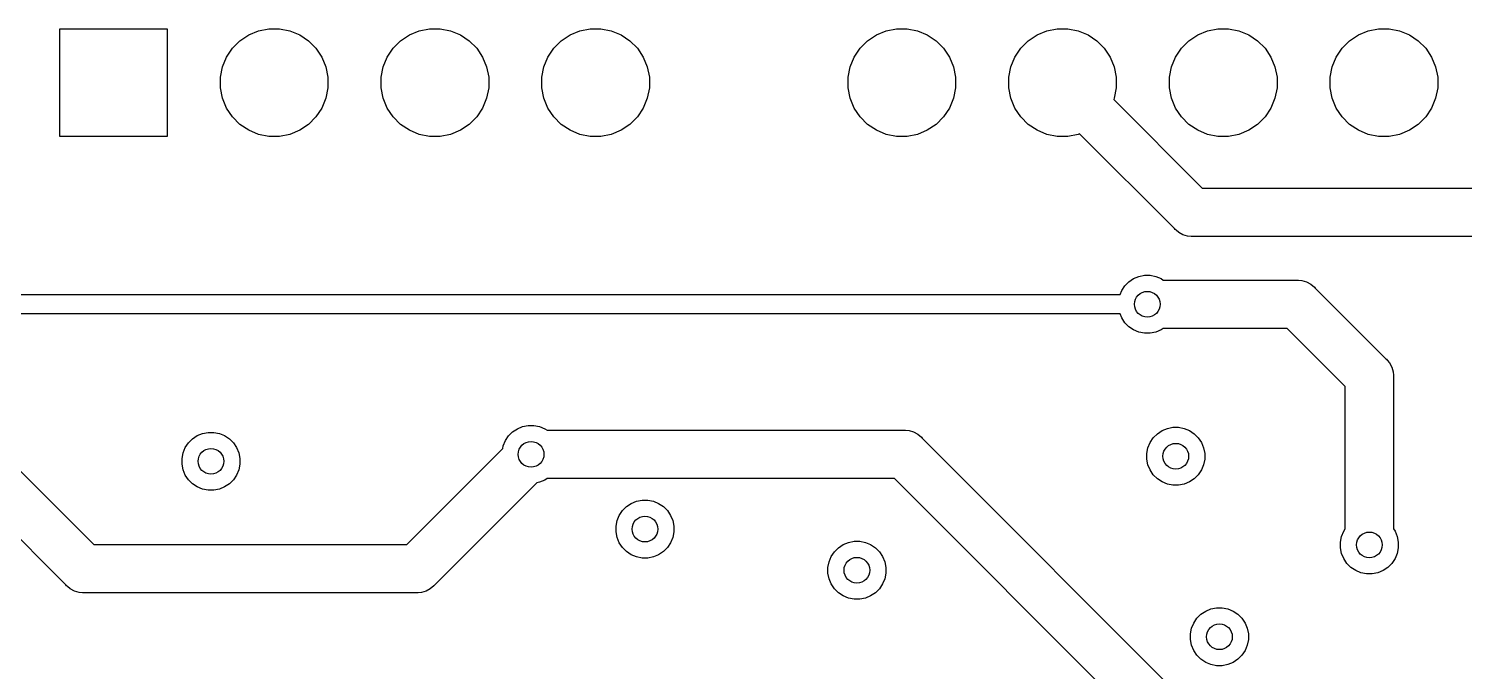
# Model space of a CAD drawing. Extents: x 3.58 to 7.49, y -4.48 to -2.36.
# Drawn here: x 5.611 to 6.504, y -2.836 to -2.437 of the extents above; entities that cross this region are included whole.
import ezdxf

# ---------------------------------------------------------------- set-up
doc = ezdxf.new("R2010")
doc.units = 0
doc.header["$MEASUREMENT"] = 0
doc.layers.add('BLACK', color=7, linetype='CONTINUOUS')

msp = doc.modelspace()

# ---------------------------------------------------------------- linework, layer by layer
at = {"layer": 'BLACK', "linetype": 'CONTINUOUS'}
for p, q in [((5.62992, -2.50394), (5.62992, -2.43701)), ((5.62992, -2.43701), (5.69685, -2.43701)), ((5.69685, -2.43701), (5.69685, -2.50394)), ((5.74753, -2.44082), (5.75362, -2.43829)), ((5.75362, -2.43829), (5.76009, -2.43701)), ((5.76009, -2.43701), (5.76668, -2.43701)), ((5.76668, -2.43701), (5.77315, -2.43829)), ((5.77315, -2.43829), (5.77924, -2.44082)), ((5.84753, -2.44082), (5.85362, -2.43829)), ((5.85362, -2.43829), (5.86009, -2.43701)), ((5.86009, -2.43701), (5.86668, -2.43701)), ((5.86668, -2.43701), (5.87315, -2.43829)), ((5.87315, -2.43829), (5.87924, -2.44082)), ((5.94753, -2.44082), (5.95362, -2.43829)), ((5.95362, -2.43829), (5.96009, -2.43701)), ((5.96009, -2.43701), (5.96668, -2.43701)), ((5.96668, -2.43701), (5.97315, -2.43829)), ((5.97315, -2.43829), (5.97924, -2.44082)), ((6.13809, -2.44082), (6.14418, -2.43829)), ((6.14418, -2.43829), (6.15064, -2.43701)), ((6.15064, -2.43701), (6.15723, -2.43701)), ((6.15723, -2.43701), (6.1637, -2.43829)), ((6.1637, -2.43829), (6.16979, -2.44082)), ((6.23809, -2.44082), (6.24418, -2.43829)), ((6.24418, -2.43829), (6.25064, -2.43701)), ((6.25064, -2.43701), (6.25723, -2.43701)), ((6.25723, -2.43701), (6.2637, -2.43829)), ((6.2637, -2.43829), (6.26979, -2.44082)), ((6.33809, -2.44082), (6.34418, -2.43829)), ((6.34418, -2.43829), (6.35064, -2.43701)), ((6.35064, -2.43701), (6.35723, -2.43701)), ((6.35723, -2.43701), (6.3637, -2.43829)), ((6.3637, -2.43829), (6.36979, -2.44082)), ((6.43809, -2.44082), (6.44418, -2.43829)), ((6.44418, -2.43829), (6.45064, -2.43701)), ((6.45064, -2.43701), (6.45723, -2.43701)), ((6.45723, -2.43701), (6.4637, -2.43829)), ((6.4637, -2.43829), (6.46979, -2.44082)), ((5.73739, -2.44914), (5.74205, -2.44448)), ((5.74205, -2.44448), (5.74753, -2.44082)), ((5.77924, -2.44082), (5.78472, -2.44448)), ((5.78472, -2.44448), (5.78938, -2.44914)), ((5.83739, -2.44914), (5.84205, -2.44448)), ((5.84205, -2.44448), (5.84753, -2.44082)), ((5.87924, -2.44082), (5.88472, -2.44448)), ((5.88472, -2.44448), (5.88938, -2.44914)), ((5.93739, -2.44914), (5.94205, -2.44448)), ((5.94205, -2.44448), (5.94753, -2.44082)), ((5.97924, -2.44082), (5.98472, -2.44448)), ((5.98472, -2.44448), (5.98938, -2.44914)), ((6.12794, -2.44914), (6.1326, -2.44448)), ((6.1326, -2.44448), (6.13809, -2.44082)), ((6.16979, -2.44082), (6.17527, -2.44448)), ((6.17527, -2.44448), (6.17993, -2.44914)), ((6.22794, -2.44914), (6.2326, -2.44448)), ((6.2326, -2.44448), (6.23809, -2.44082)), ((6.26979, -2.44082), (6.27527, -2.44448)), ((6.27527, -2.44448), (6.27993, -2.44914)), ((6.32794, -2.44914), (6.3326, -2.44448)), ((6.3326, -2.44448), (6.33809, -2.44082)), ((6.36979, -2.44082), (6.37527, -2.44448)), ((6.37527, -2.44448), (6.37993, -2.44914)), ((6.42794, -2.44914), (6.4326, -2.44448)), ((6.4326, -2.44448), (6.43809, -2.44082)), ((6.46979, -2.44082), (6.47527, -2.44448)), ((6.47527, -2.44448), (6.47993, -2.44914)), ((5.73121, -2.46071), (5.73373, -2.45462)), ((5.73373, -2.45462), (5.73739, -2.44914)), ((5.78938, -2.44914), (5.79304, -2.45462)), ((5.79304, -2.45462), (5.79556, -2.46071)), ((5.83121, -2.46071), (5.83373, -2.45462)), ((5.83373, -2.45462), (5.83739, -2.44914)), ((5.88938, -2.44914), (5.89304, -2.45462)), ((5.89304, -2.45462), (5.89556, -2.46071)), ((5.93121, -2.46071), (5.93373, -2.45462)), ((5.93373, -2.45462), (5.93739, -2.44914)), ((5.98938, -2.44914), (5.99304, -2.45462)), ((5.99304, -2.45462), (5.99556, -2.46071)), ((6.12176, -2.46071), (6.12428, -2.45462)), ((6.12428, -2.45462), (6.12794, -2.44914)), ((6.17993, -2.44914), (6.18359, -2.45462)), ((6.18359, -2.45462), (6.18612, -2.46071)), ((6.22176, -2.46071), (6.22428, -2.45462)), ((6.22428, -2.45462), (6.22794, -2.44914)), ((6.27993, -2.44914), (6.28359, -2.45462)), ((6.28359, -2.45462), (6.28612, -2.46071)), ((6.32176, -2.46071), (6.32428, -2.45462)), ((6.32428, -2.45462), (6.32794, -2.44914)), ((6.37993, -2.44914), (6.38359, -2.45462)), ((6.38359, -2.45462), (6.38612, -2.46071)), ((6.42176, -2.46071), (6.42428, -2.45462)), ((6.42428, -2.45462), (6.42794, -2.44914)), ((6.47993, -2.44914), (6.48359, -2.45462)), ((6.48359, -2.45462), (6.48612, -2.46071)), ((5.72992, -2.46718), (5.73121, -2.46071)), ((5.79556, -2.46071), (5.79685, -2.46718)), ((5.82992, -2.46718), (5.83121, -2.46071)), ((5.89556, -2.46071), (5.89685, -2.46718)), ((5.92992, -2.46718), (5.93121, -2.46071)), ((5.99556, -2.46071), (5.99685, -2.46718)), ((6.12047, -2.46718), (6.12176, -2.46071)), ((6.18612, -2.46071), (6.1874, -2.46718)), ((6.22047, -2.46718), (6.22176, -2.46071)), ((6.28612, -2.46071), (6.2874, -2.46718)), ((6.32047, -2.46718), (6.32176, -2.46071)), ((6.38612, -2.46071), (6.3874, -2.46718)), ((6.42047, -2.46718), (6.42176, -2.46071)), ((6.48612, -2.46071), (6.4874, -2.46718)), ((5.72992, -2.47377), (5.72992, -2.46718)), ((5.73121, -2.48023), (5.72992, -2.47377)), ((5.79685, -2.47377), (5.79556, -2.48023)), ((5.79685, -2.46718), (5.79685, -2.47377)), ((5.82992, -2.47377), (5.82992, -2.46718)), ((5.83121, -2.48023), (5.82992, -2.47377)), ((5.89685, -2.47377), (5.89556, -2.48023)), ((5.89685, -2.46718), (5.89685, -2.47377)), ((5.92992, -2.47377), (5.92992, -2.46718)), ((5.93121, -2.48023), (5.92992, -2.47377)), ((5.99685, -2.47377), (5.99556, -2.48023)), ((5.99685, -2.46718), (5.99685, -2.47377)), ((6.12047, -2.47377), (6.12047, -2.46718)), ((6.12176, -2.48023), (6.12047, -2.47377)), ((6.1874, -2.47377), (6.18612, -2.48023)), ((6.1874, -2.46718), (6.1874, -2.47377)), ((6.22047, -2.47377), (6.22047, -2.46718)), ((6.22176, -2.48023), (6.22047, -2.47377)), ((6.2874, -2.47377), (6.28612, -2.48023)), ((6.2874, -2.46718), (6.2874, -2.47377)), ((6.32047, -2.47377), (6.32047, -2.46718)), ((6.32176, -2.48023), (6.32047, -2.47377)), ((6.3874, -2.47377), (6.38612, -2.48023)), ((6.3874, -2.46718), (6.3874, -2.47377)), ((6.42047, -2.47377), (6.42047, -2.46718)), ((6.42176, -2.48023), (6.42047, -2.47377)), ((6.4874, -2.47377), (6.48612, -2.48023)), ((6.4874, -2.46718), (6.4874, -2.47377)), ((5.73373, -2.48632), (5.73121, -2.48023)), ((5.79556, -2.48023), (5.79304, -2.48632)), ((5.83373, -2.48632), (5.83121, -2.48023)), ((5.89556, -2.48023), (5.89304, -2.48632)), ((5.93373, -2.48632), (5.93121, -2.48023)), ((5.99556, -2.48023), (5.99304, -2.48632)), ((6.12428, -2.48632), (6.12176, -2.48023)), ((6.18612, -2.48023), (6.18359, -2.48632)), ((6.22428, -2.48632), (6.22176, -2.48023)), ((6.28612, -2.48023), (6.28576, -2.48109)), ((6.28576, -2.48109), (6.34086, -2.53618)), ((6.32428, -2.48632), (6.32176, -2.48023)), ((6.38612, -2.48023), (6.38359, -2.48632)), ((6.42428, -2.48632), (6.42176, -2.48023)), ((6.48612, -2.48023), (6.48359, -2.48632)), ((5.73739, -2.4918), (5.73373, -2.48632)), ((5.74205, -2.49647), (5.73739, -2.4918)), ((5.78938, -2.4918), (5.78472, -2.49647)), ((5.79304, -2.48632), (5.78938, -2.4918)), ((5.83739, -2.4918), (5.83373, -2.48632)), ((5.84205, -2.49647), (5.83739, -2.4918)), ((5.88938, -2.4918), (5.88472, -2.49647)), ((5.89304, -2.48632), (5.88938, -2.4918)), ((5.93739, -2.4918), (5.93373, -2.48632)), ((5.94205, -2.49647), (5.93739, -2.4918)), ((5.98938, -2.4918), (5.98472, -2.49647)), ((5.99304, -2.48632), (5.98938, -2.4918)), ((6.12794, -2.4918), (6.12428, -2.48632)), ((6.1326, -2.49647), (6.12794, -2.4918)), ((6.17993, -2.4918), (6.17527, -2.49647)), ((6.18359, -2.48632), (6.17993, -2.4918)), ((6.22794, -2.4918), (6.22428, -2.48632)), ((6.2326, -2.49647), (6.22794, -2.4918)), ((6.32794, -2.4918), (6.32428, -2.48632)), ((6.3326, -2.49647), (6.32794, -2.4918)), ((6.37993, -2.4918), (6.37527, -2.49647)), ((6.38359, -2.48632), (6.37993, -2.4918)), ((6.42794, -2.4918), (6.42428, -2.48632)), ((6.4326, -2.49647), (6.42794, -2.4918)), ((6.47993, -2.4918), (6.47527, -2.49647)), ((6.48359, -2.48632), (6.47993, -2.4918)), ((5.74753, -2.50013), (5.74205, -2.49647)), ((5.75362, -2.50265), (5.74753, -2.50013)), ((5.77924, -2.50013), (5.77315, -2.50265)), ((5.78472, -2.49647), (5.77924, -2.50013)), ((5.84753, -2.50013), (5.84205, -2.49647)), ((5.85362, -2.50265), (5.84753, -2.50013)), ((5.87924, -2.50013), (5.87315, -2.50265)), ((5.88472, -2.49647), (5.87924, -2.50013)), ((5.94753, -2.50013), (5.94205, -2.49647)), ((5.95362, -2.50265), (5.94753, -2.50013)), ((5.97924, -2.50013), (5.97315, -2.50265)), ((5.98472, -2.49647), (5.97924, -2.50013)), ((6.13809, -2.50013), (6.1326, -2.49647)), ((6.14418, -2.50265), (6.13809, -2.50013)), ((6.16979, -2.50013), (6.1637, -2.50265)), ((6.17527, -2.49647), (6.16979, -2.50013)), ((6.23809, -2.50013), (6.2326, -2.49647)), ((6.24418, -2.50265), (6.23809, -2.50013)), ((6.33809, -2.50013), (6.3326, -2.49647)), ((6.34418, -2.50265), (6.33809, -2.50013)), ((6.36979, -2.50013), (6.3637, -2.50265)), ((6.37527, -2.49647), (6.36979, -2.50013)), ((6.43809, -2.50013), (6.4326, -2.49647)), ((6.44418, -2.50265), (6.43809, -2.50013)), ((6.46979, -2.50013), (6.4637, -2.50265)), ((6.47527, -2.49647), (6.46979, -2.50013)), ((5.69685, -2.50394), (5.62992, -2.50394)), ((5.76009, -2.50394), (5.75362, -2.50265)), ((5.76668, -2.50394), (5.76009, -2.50394)), ((5.77315, -2.50265), (5.76668, -2.50394)), ((5.86009, -2.50394), (5.85362, -2.50265)), ((5.86668, -2.50394), (5.86009, -2.50394)), ((5.87315, -2.50265), (5.86668, -2.50394)), ((5.96009, -2.50394), (5.95362, -2.50265)), ((5.96668, -2.50394), (5.96009, -2.50394)), ((5.97315, -2.50265), (5.96668, -2.50394)), ((6.15064, -2.50394), (6.14418, -2.50265)), ((6.15723, -2.50394), (6.15064, -2.50394)), ((6.1637, -2.50265), (6.15723, -2.50394)), ((6.25064, -2.50394), (6.24418, -2.50265)), ((6.25723, -2.50394), (6.25064, -2.50394)), ((6.2637, -2.50265), (6.25723, -2.50394)), ((6.26455, -2.5023), (6.2637, -2.50265)), ((6.32352, -2.56127), (6.26455, -2.5023)), ((6.35064, -2.50394), (6.34418, -2.50265)), ((6.35723, -2.50394), (6.35064, -2.50394)), ((6.3637, -2.50265), (6.35723, -2.50394)), ((6.45064, -2.50394), (6.44418, -2.50265)), ((6.45723, -2.50394), (6.45064, -2.50394)), ((6.4637, -2.50265), (6.45723, -2.50394)), ((6.34086, -2.53618), (6.98454, -2.53618)), ((6.32399, -2.56184), (6.32352, -2.56127)), ((6.32456, -2.56231), (6.32399, -2.56184)), ((6.32627, -2.56371), (6.32456, -2.56231)), ((6.32888, -2.56511), (6.32627, -2.56371)), ((6.33171, -2.56596), (6.32888, -2.56511)), ((6.33391, -2.56618), (6.33171, -2.56596)), ((6.33465, -2.56625), (6.33391, -2.56618)), ((6.33391, -2.56618), (6.33391, -2.56618)), ((6.33538, -2.56618), (6.33465, -2.56625)), ((6.97906, -2.56618), (6.33538, -2.56618)), ((6.30144, -2.59096), (6.30492, -2.59027)), ((6.30492, -2.59027), (6.30847, -2.59027)), ((6.30847, -2.59027), (6.31194, -2.59096)), ((6.29074, -2.59974), (6.29271, -2.59679)), ((6.29271, -2.59679), (6.29522, -2.59429)), ((6.29522, -2.59429), (6.29817, -2.59232)), ((6.29817, -2.59232), (6.30144, -2.59096)), ((6.31194, -2.59096), (6.31522, -2.59232)), ((6.31522, -2.59232), (6.31664, -2.59327)), ((6.31664, -2.59327), (6.39926, -2.59327)), ((6.39926, -2.59327), (6.4, -2.5932)), ((6.4, -2.5932), (6.40074, -2.59327)), ((6.40074, -2.59327), (6.40074, -2.59327)), ((6.40074, -2.59327), (6.40294, -2.59348)), ((6.40294, -2.59348), (6.40577, -2.59434)), ((6.40577, -2.59434), (6.40837, -2.59574)), ((6.40837, -2.59574), (6.41066, -2.59761)), ((6.41066, -2.59761), (6.41113, -2.59818)), ((6.41113, -2.59818), (6.45497, -2.64202)), ((4.71014, -2.60227), (6.2897, -2.60227)), ((6.2897, -2.60227), (6.29074, -2.59974)), ((6.2897, -2.61427), (4.71233, -2.61427)), ((6.29074, -2.61679), (6.2897, -2.61427)), ((6.29271, -2.61974), (6.29074, -2.61679)), ((6.29522, -2.62225), (6.29271, -2.61974)), ((6.29817, -2.62422), (6.29522, -2.62225)), ((6.30144, -2.62558), (6.29817, -2.62422)), ((6.30492, -2.62627), (6.30144, -2.62558)), ((6.30847, -2.62627), (6.30492, -2.62627)), ((6.31194, -2.62558), (6.30847, -2.62627)), ((6.31522, -2.62422), (6.31194, -2.62558)), ((6.31664, -2.62327), (6.31522, -2.62422)), ((6.39379, -2.62327), (6.31664, -2.62327)), ((6.42988, -2.65936), (6.39379, -2.62327)), ((6.45497, -2.64202), (6.45554, -2.64249)), ((6.45554, -2.64249), (6.45601, -2.64306)), ((6.45601, -2.64306), (6.45741, -2.64478)), ((6.45741, -2.64478), (6.45741, -2.64478)), ((6.45741, -2.64478), (6.45881, -2.64738)), ((6.45881, -2.64738), (6.45966, -2.65021)), ((6.45966, -2.65021), (6.45988, -2.65241)), ((6.45988, -2.65241), (6.45988, -2.65241)), ((6.45988, -2.65241), (6.45995, -2.65315)), ((6.42988, -2.74792), (6.42988, -2.65936)), ((6.45995, -2.65315), (6.45988, -2.65389)), ((6.45988, -2.65389), (6.45988, -2.74792)), ((5.58121, -2.68775), (5.6511, -2.75764)), ((5.71549, -2.68995), (5.71877, -2.6886)), ((5.71877, -2.6886), (5.72224, -2.68791)), ((5.72224, -2.68791), (5.72579, -2.68791)), ((5.72579, -2.68791), (5.72927, -2.6886)), ((5.72927, -2.6886), (5.73254, -2.68995)), ((5.90925, -2.6901), (5.91175, -2.68759)), ((5.91175, -2.68759), (5.9147, -2.68562)), ((5.9147, -2.68562), (5.91798, -2.68427)), ((5.91798, -2.68427), (5.92146, -2.68357)), ((5.92146, -2.68357), (5.925, -2.68357)), ((5.925, -2.68357), (5.92848, -2.68427)), ((5.92848, -2.68427), (5.93175, -2.68562)), ((5.93175, -2.68562), (5.93318, -2.68657)), ((5.93318, -2.68657), (6.15478, -2.68657)), ((6.15478, -2.68657), (6.15551, -2.6865)), ((6.15551, -2.6865), (6.15625, -2.68657)), ((6.15625, -2.68657), (6.15625, -2.68657)), ((6.15625, -2.68657), (6.15845, -2.68679)), ((6.15845, -2.68679), (6.16128, -2.68765)), ((6.16128, -2.68765), (6.16389, -2.68904)), ((6.31043, -2.69128), (6.31294, -2.68877)), ((6.31294, -2.68877), (6.31588, -2.6868)), ((6.31588, -2.6868), (6.31916, -2.68545)), ((6.31916, -2.68545), (6.32264, -2.68476)), ((6.32264, -2.68476), (6.32618, -2.68476)), ((6.32618, -2.68476), (6.32966, -2.68545)), ((6.32966, -2.68545), (6.33294, -2.6868)), ((6.33294, -2.6868), (6.33588, -2.68877)), ((6.33588, -2.68877), (6.33839, -2.69128)), ((5.70671, -2.70066), (5.70806, -2.69738)), ((5.70806, -2.69738), (5.71003, -2.69443)), ((5.71003, -2.69443), (5.71254, -2.69192)), ((5.71254, -2.69192), (5.71549, -2.68995)), ((5.73254, -2.68995), (5.73549, -2.69192)), ((5.73549, -2.69192), (5.738, -2.69443)), ((5.738, -2.69443), (5.73997, -2.69738)), ((5.73997, -2.69738), (5.74132, -2.70066)), ((5.90559, -2.698), (5.90592, -2.69632)), ((5.90592, -2.69632), (5.90728, -2.69305)), ((5.90728, -2.69305), (5.90925, -2.6901)), ((6.16389, -2.68904), (6.16617, -2.69092)), ((6.16617, -2.69092), (6.16664, -2.69149)), ((6.16664, -2.69149), (6.41517, -2.94002)), ((6.30641, -2.70098), (6.3071, -2.69751)), ((6.3071, -2.69751), (6.30846, -2.69423)), ((6.30846, -2.69423), (6.31043, -2.69128)), ((6.33839, -2.69128), (6.34036, -2.69423)), ((6.34036, -2.69423), (6.34172, -2.69751)), ((6.34172, -2.69751), (6.34241, -2.70098)), ((5.70602, -2.70413), (5.70671, -2.70066)), ((5.70602, -2.70768), (5.70602, -2.70413)), ((5.74132, -2.70066), (5.74202, -2.70413)), ((5.74202, -2.70413), (5.74202, -2.70768)), ((5.84595, -2.75764), (5.90559, -2.698)), ((6.30641, -2.70453), (6.30641, -2.70098)), ((6.3071, -2.70801), (6.30641, -2.70453)), ((6.34241, -2.70453), (6.34172, -2.70801)), ((6.34241, -2.70098), (6.34241, -2.70453)), ((5.63375, -2.78272), (5.56387, -2.71283)), ((5.70671, -2.71116), (5.70602, -2.70768)), ((5.70806, -2.71443), (5.70671, -2.71116)), ((5.71003, -2.71738), (5.70806, -2.71443)), ((5.73997, -2.71443), (5.738, -2.71738)), ((5.74132, -2.71116), (5.73997, -2.71443)), ((5.74202, -2.70768), (5.74132, -2.71116)), ((6.30846, -2.71128), (6.3071, -2.70801)), ((6.31043, -2.71423), (6.30846, -2.71128)), ((6.31294, -2.71674), (6.31043, -2.71423)), ((6.33839, -2.71423), (6.33588, -2.71674)), ((6.34036, -2.71128), (6.33839, -2.71423)), ((6.34172, -2.70801), (6.34036, -2.71128)), ((5.71254, -2.71989), (5.71003, -2.71738)), ((5.71549, -2.72186), (5.71254, -2.71989)), ((5.71877, -2.72321), (5.71549, -2.72186)), ((5.72224, -2.72391), (5.71877, -2.72321)), ((5.72579, -2.72391), (5.72224, -2.72391)), ((5.72927, -2.72321), (5.72579, -2.72391)), ((5.73254, -2.72186), (5.72927, -2.72321)), ((5.73549, -2.71989), (5.73254, -2.72186)), ((5.738, -2.71738), (5.73549, -2.71989)), ((5.9268, -2.71922), (5.86329, -2.78272)), ((5.92848, -2.71888), (5.9268, -2.71922)), ((5.93175, -2.71753), (5.92848, -2.71888)), ((5.93318, -2.71657), (5.93175, -2.71753)), ((6.1493, -2.71657), (5.93318, -2.71657)), ((6.39009, -2.95736), (6.1493, -2.71657)), ((6.31588, -2.71871), (6.31294, -2.71674)), ((6.31916, -2.72006), (6.31588, -2.71871)), ((6.32264, -2.72076), (6.31916, -2.72006)), ((6.32618, -2.72076), (6.32264, -2.72076)), ((6.32966, -2.72006), (6.32618, -2.72076)), ((6.33294, -2.71871), (6.32966, -2.72006)), ((6.33588, -2.71674), (6.33294, -2.71871)), ((5.98262, -2.73405), (5.98557, -2.73208)), ((5.98557, -2.73208), (5.98884, -2.73072)), ((5.98884, -2.73072), (5.99232, -2.73003)), ((5.99232, -2.73003), (5.99587, -2.73003)), ((5.99587, -2.73003), (5.99934, -2.73072)), ((5.99934, -2.73072), (6.00262, -2.73208)), ((6.00262, -2.73208), (6.00557, -2.73405)), ((5.97679, -2.74278), (5.97814, -2.73951)), ((5.97814, -2.73951), (5.98011, -2.73656)), ((5.98011, -2.73656), (5.98262, -2.73405)), ((6.00557, -2.73405), (6.00808, -2.73656)), ((6.00808, -2.73656), (6.01005, -2.73951)), ((6.01005, -2.73951), (6.0114, -2.74278)), ((5.97609, -2.74626), (5.97679, -2.74278)), ((5.97609, -2.7498), (5.97609, -2.74626)), ((5.97679, -2.75328), (5.97609, -2.7498)), ((6.0114, -2.74278), (6.01209, -2.74626)), ((6.01209, -2.7498), (6.0114, -2.75328)), ((6.01209, -2.74626), (6.01209, -2.7498)), ((6.42757, -2.75262), (6.42893, -2.74935)), ((6.42893, -2.74935), (6.42988, -2.74792)), ((6.45988, -2.74792), (6.46083, -2.74935)), ((6.46083, -2.74935), (6.46219, -2.75262)), ((5.6511, -2.75764), (5.84595, -2.75764)), ((5.97814, -2.75656), (5.97679, -2.75328)), ((5.98011, -2.75951), (5.97814, -2.75656)), ((5.98262, -2.76201), (5.98011, -2.75951)), ((6.00808, -2.75951), (6.00557, -2.76201)), ((6.01005, -2.75656), (6.00808, -2.75951)), ((6.0114, -2.75328), (6.01005, -2.75656)), ((6.112, -2.76215), (6.11451, -2.75964)), ((6.11451, -2.75964), (6.11746, -2.75767)), ((6.11746, -2.75767), (6.12073, -2.75631)), ((6.12073, -2.75631), (6.12421, -2.75562)), ((6.12421, -2.75562), (6.12776, -2.75562)), ((6.12776, -2.75562), (6.13123, -2.75631)), ((6.13123, -2.75631), (6.13451, -2.75767)), ((6.13451, -2.75767), (6.13746, -2.75964)), ((6.13746, -2.75964), (6.13997, -2.76215)), ((6.42688, -2.7561), (6.42757, -2.75262)), ((6.42688, -2.75965), (6.42688, -2.7561)), ((6.42757, -2.76312), (6.42688, -2.75965)), ((6.46219, -2.75262), (6.46288, -2.7561)), ((6.46288, -2.75965), (6.46219, -2.76312)), ((6.46288, -2.7561), (6.46288, -2.75965)), ((5.98557, -2.76398), (5.98262, -2.76201)), ((5.98884, -2.76534), (5.98557, -2.76398)), ((5.99232, -2.76603), (5.98884, -2.76534)), ((5.99587, -2.76603), (5.99232, -2.76603)), ((5.99934, -2.76534), (5.99587, -2.76603)), ((6.00262, -2.76398), (5.99934, -2.76534)), ((6.00557, -2.76201), (6.00262, -2.76398)), ((6.10798, -2.77185), (6.10868, -2.76837)), ((6.10868, -2.76837), (6.11003, -2.7651)), ((6.11003, -2.7651), (6.112, -2.76215)), ((6.13997, -2.76215), (6.14194, -2.7651)), ((6.14194, -2.7651), (6.14329, -2.76837)), ((6.14329, -2.76837), (6.14398, -2.77185)), ((6.42893, -2.7664), (6.42757, -2.76312)), ((6.4309, -2.76935), (6.42893, -2.7664)), ((6.46083, -2.7664), (6.45886, -2.76935)), ((6.46219, -2.76312), (6.46083, -2.7664)), ((6.10798, -2.77539), (6.10798, -2.77185)), ((6.10868, -2.77887), (6.10798, -2.77539)), ((6.14398, -2.77539), (6.14329, -2.77887)), ((6.14398, -2.77185), (6.14398, -2.77539)), ((6.43341, -2.77186), (6.4309, -2.76935)), ((6.43636, -2.77383), (6.43341, -2.77186)), ((6.43963, -2.77518), (6.43636, -2.77383)), ((6.44311, -2.77587), (6.43963, -2.77518)), ((6.44665, -2.77587), (6.44311, -2.77587)), ((6.45013, -2.77518), (6.44665, -2.77587)), ((6.45341, -2.77383), (6.45013, -2.77518)), ((6.45636, -2.77186), (6.45341, -2.77383)), ((6.45886, -2.76935), (6.45636, -2.77186)), ((5.63422, -2.7833), (5.63375, -2.78272)), ((5.6348, -2.78377), (5.63422, -2.7833)), ((5.63651, -2.78517), (5.6348, -2.78377)), ((5.63911, -2.78656), (5.63651, -2.78517)), ((5.64194, -2.78742), (5.63911, -2.78656)), ((5.85793, -2.78656), (5.85511, -2.78742)), ((5.86054, -2.78517), (5.85793, -2.78656)), ((5.86282, -2.7833), (5.86054, -2.78517)), ((5.86329, -2.78272), (5.86282, -2.7833)), ((6.11003, -2.78215), (6.10868, -2.77887)), ((6.112, -2.7851), (6.11003, -2.78215)), ((6.11451, -2.7876), (6.112, -2.7851)), ((6.13997, -2.7851), (6.13746, -2.7876)), ((6.14194, -2.78215), (6.13997, -2.7851)), ((6.14329, -2.77887), (6.14194, -2.78215)), ((5.64415, -2.78764), (5.64194, -2.78742)), ((5.64488, -2.78771), (5.64415, -2.78764)), ((5.64415, -2.78764), (5.64415, -2.78764)), ((5.64562, -2.78764), (5.64488, -2.78771)), ((5.85143, -2.78764), (5.64562, -2.78764)), ((5.85217, -2.78771), (5.85143, -2.78764)), ((5.8529, -2.78764), (5.85217, -2.78771)), ((5.85511, -2.78742), (5.8529, -2.78764)), ((5.8529, -2.78764), (5.8529, -2.78764)), ((6.11746, -2.78957), (6.11451, -2.7876)), ((6.12073, -2.79093), (6.11746, -2.78957)), ((6.12421, -2.79162), (6.12073, -2.79093)), ((6.12776, -2.79162), (6.12421, -2.79162)), ((6.13123, -2.79093), (6.12776, -2.79162)), ((6.13451, -2.78957), (6.13123, -2.79093)), ((6.13746, -2.7876), (6.13451, -2.78957)), ((6.33562, -2.80643), (6.33759, -2.80349)), ((6.33759, -2.80349), (6.3401, -2.80098)), ((6.3401, -2.80098), (6.34305, -2.79901)), ((6.34305, -2.79901), (6.34632, -2.79765)), ((6.34632, -2.79765), (6.3498, -2.79696)), ((6.3498, -2.79696), (6.35335, -2.79696)), ((6.35335, -2.79696), (6.35683, -2.79765)), ((6.35683, -2.79765), (6.3601, -2.79901)), ((6.3601, -2.79901), (6.36305, -2.80098)), ((6.36305, -2.80098), (6.36556, -2.80349)), ((6.36556, -2.80349), (6.36753, -2.80643)), ((6.33357, -2.81319), (6.33427, -2.80971)), ((6.33357, -2.81673), (6.33357, -2.81319)), ((6.33427, -2.80971), (6.33562, -2.80643)), ((6.36753, -2.80643), (6.36888, -2.80971)), ((6.36888, -2.80971), (6.36957, -2.81319)), ((6.36957, -2.81319), (6.36957, -2.81673)), ((6.33427, -2.82021), (6.33357, -2.81673)), ((6.33562, -2.82349), (6.33427, -2.82021)), ((6.36888, -2.82021), (6.36753, -2.82349)), ((6.36957, -2.81673), (6.36888, -2.82021)), ((6.33759, -2.82643), (6.33562, -2.82349)), ((6.3401, -2.82894), (6.33759, -2.82643)), ((6.34305, -2.83091), (6.3401, -2.82894)), ((6.34632, -2.83227), (6.34305, -2.83091)), ((6.3601, -2.83091), (6.35683, -2.83227)), ((6.36305, -2.82894), (6.3601, -2.83091)), ((6.36556, -2.82643), (6.36305, -2.82894)), ((6.36753, -2.82349), (6.36556, -2.82643)), ((6.3498, -2.83296), (6.34632, -2.83227)), ((6.35335, -2.83296), (6.3498, -2.83296)), ((6.35683, -2.83227), (6.35335, -2.83296))]:
    msp.add_line(p, q, dxfattribs=at)
at = {"layer": 'BLACK'}
for centre in [(6.30669, -2.60827), (5.92323, -2.70157), (6.32441, -2.70276), (5.72402, -2.70591), (5.99409, -2.74803), (6.44488, -2.75787), (6.12598, -2.77362), (6.35157, -2.81496)]:
    msp.add_circle(centre, 0.008, dxfattribs=at)

doc.saveas('drawing.dxf')
